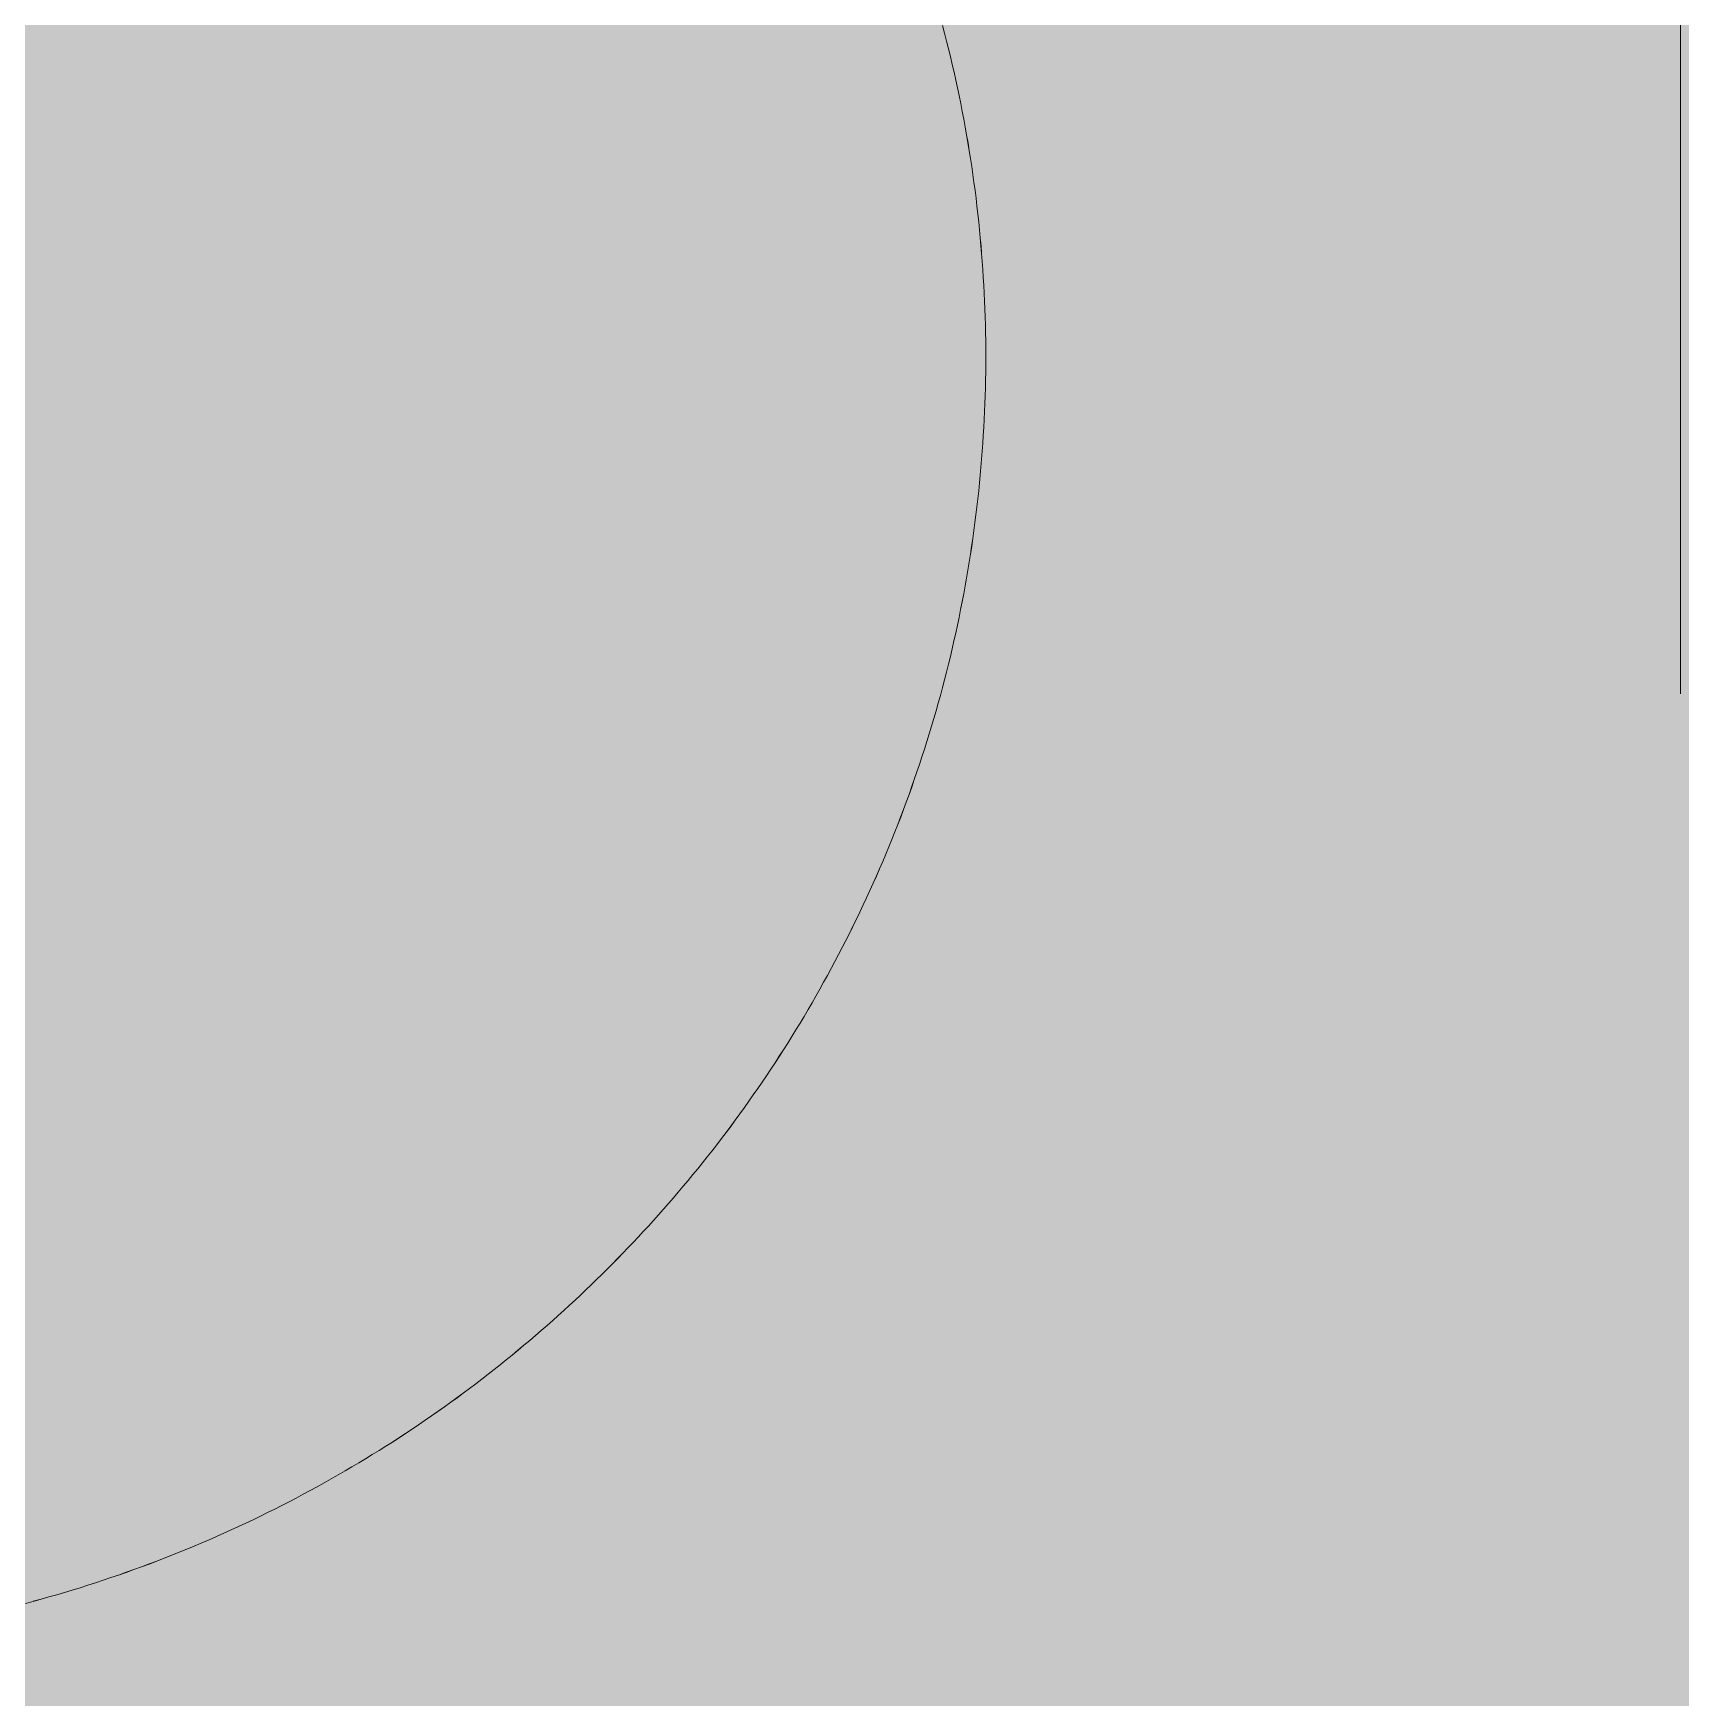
# Model space of a CAD drawing. Header units: millimetres. Extents: x 5622 to 8918, y 2044 to 6634.
# Drawn here: x 8594.414 to 8598.563, y 4136.946 to 4141.139 of the extents above; entities that cross this region are included whole.
import ezdxf

# ---------------------------------------------------------------- set-up
doc = ezdxf.new("R2010")
doc.units = ezdxf.units.MM
doc.linetypes.add('NASCOSTA', pattern=[9.525, 6.35, -3.175])
for name, color, linetype, lineweight in [('F_ARREDI', 7, 'Continuous', 5), ('F_FERRAMENTA', 253, 'Continuous', 5), ('F_MULTI laminato OPACO_retino', 1, 'Continuous', 5), ('F_Proiezioni', 253, 'NASCOSTA', 9)]:
    doc.layers.add(name, color=color, linetype=linetype, lineweight=lineweight)

# ---------------------------------------------------------------- blocks, each defined once
blk = doc.blocks.new("LIBRERIA_ingresso-living_sez._B.B'")
at = {"layer": 'F_MULTI laminato OPACO_retino', "true_color": 0x636466}
h = blk.add_hatch(color=251, dxfattribs=at)
h.dxf.hatch_style = 1
h.paths.add_polyline_path([(41313.1315, 11071.1262), (41913.1315, 11071.1262), (41913.1315, 13145.6262), (41313.1315, 13145.6262)])
at = {"layer": 'F_MULTI laminato OPACO_retino', "true_color": 0x939598}
h = blk.add_hatch(color=252, dxfattribs=at)
h.dxf.hatch_style = 1
h.paths.add_polyline_path([(41313.1315, 13145.6262), (41613.1315, 13145.6262), (41613.1315, 11071.1262), (41313.1315, 11071.1262)])
at = {"layer": 'F_Proiezioni', "color": 1}
for p, q in [((41594.1315, 11489.6251), (41594.1315, 11552.6251)), ((41592.283, 11548.4192), (41592.278, 11548.4388)), ((41592.2879, 11548.3997), (41592.283, 11548.4192)), ((41592.2926, 11548.3801), (41592.2879, 11548.3997)), ((41592.2972, 11548.3604), (41592.2926, 11548.3801)), ((41592.3017, 11548.3408), (41592.2972, 11548.3604)), ((41592.3061, 11548.3211), (41592.3017, 11548.3408)), ((41592.3104, 11548.3014), (41592.3061, 11548.3211)), ((41592.3145, 11548.2817), (41592.3104, 11548.3014)), ((41592.3185, 11548.2619), (41592.3145, 11548.2817)), ((41592.3224, 11548.2421), (41592.3185, 11548.2619)), ((41592.3262, 11548.2223), (41592.3224, 11548.2421)), ((41592.3298, 11548.2025), (41592.3262, 11548.2223)), ((41592.3333, 11548.1826), (41592.3298, 11548.2025)), ((41592.3367, 11548.1628), (41592.3333, 11548.1826)), ((41592.34, 11548.1429), (41592.3367, 11548.1628)), ((41592.3431, 11548.123), (41592.34, 11548.1429)), ((41592.3461, 11548.1031), (41592.3431, 11548.123)), ((41592.349, 11548.0832), (41592.3461, 11548.1031)), ((41592.3518, 11548.0633), (41592.349, 11548.0832)), ((41592.3545, 11548.0434), (41592.3518, 11548.0633)), ((41592.357, 11548.0234), (41592.3545, 11548.0434)), ((41592.3594, 11548.0035), (41592.357, 11548.0234)), ((41592.3617, 11547.9835), (41592.3594, 11548.0035)), ((41592.3638, 11547.9636), (41592.3617, 11547.9835)), ((41592.3658, 11547.9436), (41592.3638, 11547.9636)), ((41592.3677, 11547.9236), (41592.3658, 11547.9436)), ((41592.3695, 11547.9037), (41592.3677, 11547.9236)), ((41592.3712, 11547.8837), (41592.3695, 11547.9037)), ((41592.3727, 11547.8638), (41592.3712, 11547.8837)), ((41592.3741, 11547.8438), (41592.3727, 11547.8638)), ((41592.3754, 11547.8239), (41592.3741, 11547.8438)), ((41592.3766, 11547.804), (41592.3754, 11547.8239)), ((41592.3776, 11547.784), (41592.3766, 11547.804)), ((41592.3785, 11547.7641), (41592.3776, 11547.784)), ((41592.3793, 11547.7442), (41592.3785, 11547.7641)), ((41592.38, 11547.7243), (41592.3793, 11547.7442)), ((41592.3805, 11547.7044), (41592.38, 11547.7243)), ((41592.381, 11547.6846), (41592.3805, 11547.7044)), ((41592.3813, 11547.6647), (41592.381, 11547.6846)), ((41592.3815, 11547.6449), (41592.3813, 11547.6647)), ((41592.3815, 11547.6251), (41592.3815, 11547.6449)), ((41592.3815, 11547.6053), (41592.3815, 11547.6251)), ((41592.381, 11547.5655), (41592.3813, 11547.5854)), ((41592.3813, 11547.5854), (41592.3815, 11547.6053)), ((41592.38, 11547.5257), (41592.3805, 11547.5456)), ((41592.3805, 11547.5456), (41592.381, 11547.5655)), ((41592.3785, 11547.4858), (41592.3793, 11547.5058)), ((41592.3793, 11547.5058), (41592.38, 11547.5257)), ((41592.3765, 11547.4459), (41592.3776, 11547.4659)), ((41592.3776, 11547.4659), (41592.3785, 11547.4858)), ((41592.3741, 11547.406), (41592.3754, 11547.4259)), ((41592.3754, 11547.4259), (41592.3765, 11547.4459)), ((41592.3711, 11547.366), (41592.3727, 11547.386)), ((41592.3727, 11547.386), (41592.3741, 11547.406)), ((41592.3677, 11547.326), (41592.3695, 11547.346)), ((41592.3695, 11547.346), (41592.3711, 11547.366)), ((41592.3637, 11547.286), (41592.3658, 11547.306)), ((41592.3658, 11547.306), (41592.3677, 11547.326)), ((41592.3593, 11547.246), (41592.3616, 11547.266)), ((41592.3616, 11547.266), (41592.3637, 11547.286)), ((41592.3517, 11547.1861), (41592.3544, 11547.2061)), ((41592.3544, 11547.2061), (41592.3569, 11547.226)), ((41592.3569, 11547.226), (41592.3593, 11547.246)), ((41592.346, 11547.1462), (41592.3489, 11547.1661)), ((41592.3489, 11547.1661), (41592.3517, 11547.1861)), ((41592.3398, 11547.1063), (41592.343, 11547.1262)), ((41592.343, 11547.1262), (41592.346, 11547.1462)), ((41592.3331, 11547.0665), (41592.3366, 11547.0864)), ((41592.3366, 11547.0864), (41592.3398, 11547.1063)), ((41592.326, 11547.0268), (41592.3296, 11547.0466)), ((41592.3296, 11547.0466), (41592.3331, 11547.0665)), ((41592.3183, 11546.9871), (41592.3222, 11547.0069)), ((41592.3222, 11547.0069), (41592.326, 11547.0268)), ((41592.3101, 11546.9475), (41592.3143, 11546.9673)), ((41592.3143, 11546.9673), (41592.3183, 11546.9871)), ((41592.3014, 11546.9081), (41592.3058, 11546.9278)), ((41592.3058, 11546.9278), (41592.3101, 11546.9475)), ((41592.2923, 11546.8687), (41592.2969, 11546.8884)), ((41592.2969, 11546.8884), (41592.3014, 11546.9081)), ((41592.2776, 11546.8099), (41592.2826, 11546.8295)), ((41592.2826, 11546.8295), (41592.2875, 11546.8491)), ((41592.2875, 11546.8491), (41592.2923, 11546.8687)), ((41592.2672, 11546.7708), (41592.2725, 11546.7904)), ((41592.2725, 11546.7904), (41592.2776, 11546.8099)), ((41592.2563, 11546.7319), (41592.2618, 11546.7514)), ((41592.2618, 11546.7514), (41592.2672, 11546.7708)), ((41592.245, 11546.6932), (41592.2507, 11546.7125)), ((41592.2507, 11546.7125), (41592.2563, 11546.7319)), ((41592.2332, 11546.6546), (41592.2392, 11546.6739)), ((41592.2392, 11546.6739), (41592.245, 11546.6932)), ((41592.2209, 11546.6162), (41592.2271, 11546.6354)), ((41592.2271, 11546.6354), (41592.2332, 11546.6546)), ((41592.2016, 11546.5588), (41592.2082, 11546.5779)), ((41592.2082, 11546.5779), (41592.2146, 11546.597)), ((41592.2146, 11546.597), (41592.2209, 11546.6162)), ((41592.1882, 11546.5209), (41592.1949, 11546.5398)), ((41592.1949, 11546.5398), (41592.2016, 11546.5588)), ((41592.1743, 11546.4831), (41592.1813, 11546.502)), ((41592.1813, 11546.502), (41592.1882, 11546.5209)), ((41592.1599, 11546.4455), (41592.1671, 11546.4643)), ((41592.1671, 11546.4643), (41592.1743, 11546.4831)), ((41592.1451, 11546.4082), (41592.1526, 11546.4268)), ((41592.1526, 11546.4268), (41592.1599, 11546.4455)), ((41592.122, 11546.3526), (41592.1298, 11546.3711)), ((41592.1298, 11546.3711), (41592.1375, 11546.3896)), ((41592.1375, 11546.3896), (41592.1451, 11546.4082)), ((41592.1061, 11546.3158), (41592.1141, 11546.3342)), ((41592.1141, 11546.3342), (41592.122, 11546.3526)), ((41592.0898, 11546.2793), (41592.098, 11546.2975)), ((41592.098, 11546.2975), (41592.1061, 11546.3158)), ((41592.0644, 11546.2249), (41592.073, 11546.243)), ((41592.073, 11546.243), (41592.0814, 11546.2611)), ((41592.0814, 11546.2611), (41592.0898, 11546.2793)), ((41592.047, 11546.189), (41592.0558, 11546.2069)), ((41592.0558, 11546.2069), (41592.0644, 11546.2249)), ((41592.0292, 11546.1534), (41592.0381, 11546.1712)), ((41592.0381, 11546.1712), (41592.047, 11546.189)), ((41592.0016, 11546.1004), (41592.0109, 11546.118)), ((41592.0109, 11546.118), (41592.0201, 11546.1356)), ((41592.0201, 11546.1356), (41592.0292, 11546.1534)), ((41591.9828, 11546.0654), (41591.9922, 11546.0829)), ((41591.9922, 11546.0829), (41592.0016, 11546.1004)), ((41591.9635, 11546.0307), (41591.9732, 11546.048)), ((41591.9732, 11546.048), (41591.9828, 11546.0654)), ((41591.9339, 11545.9792), (41591.9439, 11545.9963)), ((41591.9439, 11545.9963), (41591.9537, 11546.0135)), ((41591.9537, 11546.0135), (41591.9635, 11546.0307)), ((41591.9137, 11545.9453), (41591.9238, 11545.9622)), ((41591.9238, 11545.9622), (41591.9339, 11545.9792)), ((41591.8827, 11545.8949), (41591.8931, 11545.9116)), ((41591.8931, 11545.9116), (41591.9034, 11545.9284)), ((41591.9034, 11545.9284), (41591.9137, 11545.9453)), ((41591.8615, 11545.8617), (41591.8721, 11545.8783)), ((41591.8721, 11545.8783), (41591.8827, 11545.8949)), ((41591.8292, 11545.8126), (41591.84, 11545.8289)), ((41591.84, 11545.8289), (41591.8508, 11545.8453)), ((41591.8508, 11545.8453), (41591.8615, 11545.8617)), ((41591.796, 11545.7642), (41591.8071, 11545.7802)), ((41591.8071, 11545.7802), (41591.8182, 11545.7964)), ((41591.8182, 11545.7964), (41591.8292, 11545.8126)), ((41591.7735, 11545.7323), (41591.7848, 11545.7482)), ((41591.7848, 11545.7482), (41591.796, 11545.7642)), ((41591.7391, 11545.6852), (41591.7506, 11545.7008)), ((41591.7506, 11545.7008), (41591.7621, 11545.7165)), ((41591.7621, 11545.7165), (41591.7735, 11545.7323)), ((41591.7039, 11545.6389), (41591.7157, 11545.6543)), ((41591.7157, 11545.6543), (41591.7274, 11545.6697)), ((41591.7274, 11545.6697), (41591.7391, 11545.6852)), ((41591.6802, 11545.6085), (41591.6921, 11545.6237)), ((41591.6921, 11545.6237), (41591.7039, 11545.6389)), ((41591.6439, 11545.5636), (41591.6561, 11545.5784)), ((41591.6561, 11545.5784), (41591.6682, 11545.5934)), ((41591.6682, 11545.5934), (41591.6802, 11545.6085)), ((41591.6071, 11545.5195), (41591.6194, 11545.5341)), ((41591.6194, 11545.5341), (41591.6317, 11545.5488)), ((41591.6317, 11545.5488), (41591.6439, 11545.5636)), ((41591.5697, 11545.4762), (41591.5822, 11545.4905)), ((41591.5822, 11545.4905), (41591.5947, 11545.505)), ((41591.5947, 11545.505), (41591.6071, 11545.5195)), ((41591.5317, 11545.4339), (41591.5444, 11545.4479)), ((41591.5444, 11545.4479), (41591.5571, 11545.462)), ((41591.5571, 11545.462), (41591.5697, 11545.4762)), ((41591.4932, 11545.3924), (41591.5061, 11545.4061)), ((41591.5061, 11545.4061), (41591.5189, 11545.4199)), ((41591.5189, 11545.4199), (41591.5317, 11545.4339)), ((41591.4542, 11545.3518), (41591.4672, 11545.3653)), ((41591.4672, 11545.3653), (41591.4802, 11545.3788)), ((41591.4802, 11545.3788), (41591.4932, 11545.3924)), ((41591.4147, 11545.3122), (41591.4279, 11545.3253)), ((41591.4279, 11545.3253), (41591.4411, 11545.3385)), ((41591.4411, 11545.3385), (41591.4542, 11545.3518)), ((41591.3743, 11545.273), (41591.3879, 11545.286)), ((41591.3879, 11545.286), (41591.4013, 11545.2991)), ((41591.4013, 11545.2991), (41591.4147, 11545.3122)), ((41591.333, 11545.2343), (41591.3469, 11545.2472)), ((41591.3469, 11545.2472), (41591.3606, 11545.2601)), ((41591.3606, 11545.2601), (41591.3743, 11545.273)), ((41591.2764, 11545.1834), (41591.2907, 11545.1961)), ((41591.2907, 11545.1961), (41591.3049, 11545.2088)), ((41591.3049, 11545.2088), (41591.319, 11545.2215)), ((41591.319, 11545.2215), (41591.333, 11545.2343)), ((41591.2329, 11545.1459), (41591.2475, 11545.1583)), ((41591.2475, 11545.1583), (41591.262, 11545.1709)), ((41591.262, 11545.1709), (41591.2764, 11545.1834)), ((41591.1884, 11545.1089), (41591.2033, 11545.1211)), ((41591.2033, 11545.1211), (41591.2181, 11545.1335)), ((41591.2181, 11545.1335), (41591.2329, 11545.1459)), ((41591.1278, 11545.0605), (41591.1431, 11545.0725)), ((41591.1431, 11545.0725), (41591.1583, 11545.0845)), ((41591.1583, 11545.0845), (41591.1734, 11545.0967)), ((41591.1734, 11545.0967), (41591.1884, 11545.1089)), ((41591.0812, 11545.0249), (41591.0968, 11545.0367)), ((41591.0968, 11545.0367), (41591.1123, 11545.0486)), ((41591.1123, 11545.0486), (41591.1278, 11545.0605)), ((41591.0179, 11544.9786), (41591.0339, 11544.9901)), ((41591.0339, 11544.9901), (41591.0498, 11545.0016)), ((41591.0498, 11545.0016), (41591.0656, 11545.0132)), ((41591.0656, 11545.0132), (41591.0812, 11545.0249)), ((41590.9531, 11544.9336), (41590.9694, 11544.9447)), ((41590.9694, 11544.9447), (41590.9857, 11544.9559)), ((41590.9857, 11544.9559), (41591.0018, 11544.9672)), ((41591.0018, 11544.9672), (41591.0179, 11544.9786)), ((41590.8868, 11544.8899), (41590.9035, 11544.9007)), ((41590.9035, 11544.9007), (41590.9201, 11544.9116)), ((41590.9201, 11544.9116), (41590.9366, 11544.9225)), ((41590.9366, 11544.9225), (41590.9531, 11544.9336)), ((41590.8192, 11544.8477), (41590.8362, 11544.8581)), ((41590.8362, 11544.8581), (41590.8532, 11544.8686)), ((41590.8532, 11544.8686), (41590.87, 11544.8792)), ((41590.87, 11544.8792), (41590.8868, 11544.8899)), ((41590.7502, 11544.8069), (41590.7676, 11544.817)), ((41590.7676, 11544.817), (41590.7848, 11544.8271)), ((41590.7848, 11544.8271), (41590.802, 11544.8373)), ((41590.802, 11544.8373), (41590.8192, 11544.8477)), ((41590.68, 11544.7678), (41590.6976, 11544.7774)), ((41590.6976, 11544.7774), (41590.7152, 11544.7871)), ((41590.7152, 11544.7871), (41590.7328, 11544.797)), ((41590.7328, 11544.797), (41590.7502, 11544.8069)), ((41590.6086, 11544.7302), (41590.6265, 11544.7394)), ((41590.6265, 11544.7394), (41590.6444, 11544.7488)), ((41590.6444, 11544.7488), (41590.6622, 11544.7582)), ((41590.6622, 11544.7582), (41590.68, 11544.7678)), ((41590.5177, 11544.6856), (41590.536, 11544.6943)), ((41590.536, 11544.6943), (41590.5543, 11544.7031)), ((41590.5543, 11544.7031), (41590.5724, 11544.712)), ((41590.5724, 11544.712), (41590.5905, 11544.7211)), ((41590.5905, 11544.7211), (41590.6086, 11544.7302)), ((41590.4253, 11544.6437), (41590.4439, 11544.6519)), ((41590.4439, 11544.6519), (41590.4624, 11544.6601)), ((41590.4624, 11544.6601), (41590.4809, 11544.6685)), ((41590.4809, 11544.6685), (41590.4994, 11544.677)), ((41590.4994, 11544.677), (41590.5177, 11544.6856)), ((41590.3313, 11544.6047), (41590.3502, 11544.6122)), ((41590.3502, 11544.6122), (41590.369, 11544.6199)), ((41590.369, 11544.6199), (41590.3878, 11544.6278)), ((41590.3878, 11544.6278), (41590.4066, 11544.6357)), ((41590.4066, 11544.6357), (41590.4253, 11544.6437)), ((41590.2166, 11544.5616), (41590.2359, 11544.5685)), ((41590.2359, 11544.5685), (41590.255, 11544.5755)), ((41590.255, 11544.5755), (41590.2742, 11544.5826)), ((41590.2742, 11544.5826), (41590.2933, 11544.5899)), ((41590.2933, 11544.5899), (41590.3123, 11544.5972)), ((41590.3123, 11544.5972), (41590.3313, 11544.6047)), ((41590.0807, 11544.5169), (41590.1002, 11544.5229)), ((41590.1002, 11544.5229), (41590.1197, 11544.5291)), ((41590.1197, 11544.5291), (41590.1392, 11544.5353)), ((41590.1392, 11544.5353), (41590.1586, 11544.5417)), ((41590.1586, 11544.5417), (41590.178, 11544.5483)), ((41590.178, 11544.5483), (41590.1973, 11544.5549)), ((41590.1973, 11544.5549), (41590.2166, 11544.5616)), ((41589.9626, 11544.4832), (41589.9824, 11544.4885)), ((41589.9824, 11544.4885), (41590.0021, 11544.4939)), ((41590.0021, 11544.4939), (41590.0218, 11544.4995)), ((41590.0218, 11544.4995), (41590.0415, 11544.5051)), ((41590.0415, 11544.5051), (41590.0611, 11544.5109)), ((41590.0611, 11544.5109), (41590.0807, 11544.5169))]:
    blk.add_line(p, q, dxfattribs=at)

msp = doc.modelspace()

# ---------------------------------------------------------------- linework, layer by layer
at = {"layer": 'F_FERRAMENTA', "linetype": 'NASCOSTA'}
for p, q in [((8598.5628, 4082.3257), (8598.5628, 4145.3257)), ((8596.7092, 4141.1393), (8596.7041, 4141.1588)), ((8596.7142, 4141.1198), (8596.7092, 4141.1393)), ((8596.7191, 4141.1002), (8596.7142, 4141.1198)), ((8596.7239, 4141.0806), (8596.7191, 4141.1002)), ((8596.7285, 4141.061), (8596.7239, 4141.0806)), ((8596.733, 4141.0413), (8596.7285, 4141.061)), ((8596.7374, 4141.0216), (8596.733, 4141.0413)), ((8596.7416, 4141.0019), (8596.7374, 4141.0216)), ((8596.7458, 4140.9822), (8596.7416, 4141.0019)), ((8596.7498, 4140.9624), (8596.7458, 4140.9822)), ((8596.7537, 4140.9427), (8596.7498, 4140.9624)), ((8596.7574, 4140.9229), (8596.7537, 4140.9427)), ((8596.7611, 4140.903), (8596.7574, 4140.9229)), ((8596.7646, 4140.8832), (8596.7611, 4140.903)), ((8596.768, 4140.8633), (8596.7646, 4140.8832)), ((8596.7712, 4140.8435), (8596.768, 4140.8633)), ((8596.7744, 4140.8236), (8596.7712, 4140.8435)), ((8596.7774, 4140.8037), (8596.7744, 4140.8236)), ((8596.7803, 4140.7838), (8596.7774, 4140.8037)), ((8596.7831, 4140.7638), (8596.7803, 4140.7838)), ((8596.7857, 4140.7439), (8596.7831, 4140.7638)), ((8596.7882, 4140.724), (8596.7857, 4140.7439)), ((8596.7906, 4140.704), (8596.7882, 4140.724)), ((8596.7929, 4140.6841), (8596.7906, 4140.704)), ((8596.795, 4140.6641), (8596.7929, 4140.6841)), ((8596.7971, 4140.6442), (8596.795, 4140.6641)), ((8596.799, 4140.6242), (8596.7971, 4140.6442)), ((8596.8008, 4140.6042), (8596.799, 4140.6242)), ((8596.8024, 4140.5843), (8596.8008, 4140.6042)), ((8596.8039, 4140.5643), (8596.8024, 4140.5843)), ((8596.8054, 4140.5444), (8596.8039, 4140.5643)), ((8596.8066, 4140.5244), (8596.8054, 4140.5444)), ((8596.8078, 4140.5045), (8596.8066, 4140.5244)), ((8596.8089, 4140.4846), (8596.8078, 4140.5045)), ((8596.8098, 4140.4647), (8596.8089, 4140.4846)), ((8596.8106, 4140.4448), (8596.8098, 4140.4647)), ((8596.8112, 4140.4249), (8596.8106, 4140.4448)), ((8596.8118, 4140.405), (8596.8112, 4140.4249)), ((8596.8122, 4140.3851), (8596.8118, 4140.405)), ((8596.8125, 4140.3653), (8596.8122, 4140.3851)), ((8596.8127, 4140.3455), (8596.8125, 4140.3653)), ((8596.8128, 4140.3257), (8596.8127, 4140.3455)), ((8596.8125, 4140.286), (8596.8127, 4140.3058)), ((8596.8127, 4140.3058), (8596.8128, 4140.3257)), ((8596.8118, 4140.2462), (8596.8122, 4140.2661)), ((8596.8122, 4140.2661), (8596.8125, 4140.286)), ((8596.8098, 4140.1864), (8596.8106, 4140.2063)), ((8596.8106, 4140.2063), (8596.8112, 4140.2263)), ((8596.8112, 4140.2263), (8596.8118, 4140.2462)), ((8596.8078, 4140.1465), (8596.8088, 4140.1664)), ((8596.8088, 4140.1664), (8596.8098, 4140.1864)), ((8596.8053, 4140.1065), (8596.8066, 4140.1265)), ((8596.8066, 4140.1265), (8596.8078, 4140.1465)), ((8596.8024, 4140.0665), (8596.8039, 4140.0865)), ((8596.8039, 4140.0865), (8596.8053, 4140.1065)), ((8596.7989, 4140.0265), (8596.8007, 4140.0465)), ((8596.8007, 4140.0465), (8596.8024, 4140.0665)), ((8596.795, 4139.9865), (8596.797, 4140.0065)), ((8596.797, 4140.0065), (8596.7989, 4140.0265)), ((8596.7905, 4139.9466), (8596.7928, 4139.9666)), ((8596.7928, 4139.9666), (8596.795, 4139.9865)), ((8596.7856, 4139.9066), (8596.7881, 4139.9266)), ((8596.7881, 4139.9266), (8596.7905, 4139.9466)), ((8596.7802, 4139.8667), (8596.7829, 4139.8866)), ((8596.7829, 4139.8866), (8596.7856, 4139.9066)), ((8596.7742, 4139.8268), (8596.7773, 4139.8467)), ((8596.7773, 4139.8467), (8596.7802, 4139.8667)), ((8596.7644, 4139.767), (8596.7678, 4139.7869)), ((8596.7678, 4139.7869), (8596.7711, 4139.8068)), ((8596.7711, 4139.8068), (8596.7742, 4139.8268)), ((8596.7572, 4139.7273), (8596.7609, 4139.7472)), ((8596.7609, 4139.7472), (8596.7644, 4139.767)), ((8596.7495, 4139.6876), (8596.7534, 4139.7075)), ((8596.7534, 4139.7075), (8596.7572, 4139.7273)), ((8596.7414, 4139.6481), (8596.7455, 4139.6678)), ((8596.7455, 4139.6678), (8596.7495, 4139.6876)), ((8596.7327, 4139.6086), (8596.7371, 4139.6283)), ((8596.7371, 4139.6283), (8596.7414, 4139.6481)), ((8596.7235, 4139.5692), (8596.7282, 4139.5889)), ((8596.7282, 4139.5889), (8596.7327, 4139.6086)), ((8596.7139, 4139.53), (8596.7187, 4139.5496)), ((8596.7187, 4139.5496), (8596.7235, 4139.5692)), ((8596.7037, 4139.4909), (8596.7088, 4139.5104)), ((8596.7088, 4139.5104), (8596.7139, 4139.53)), ((8596.6876, 4139.4325), (8596.6931, 4139.4519)), ((8596.6931, 4139.4519), (8596.6985, 4139.4714)), ((8596.6985, 4139.4714), (8596.7037, 4139.4909)), ((8596.6762, 4139.3937), (8596.682, 4139.4131)), ((8596.682, 4139.4131), (8596.6876, 4139.4325)), ((8596.6644, 4139.3551), (8596.6704, 4139.3744)), ((8596.6704, 4139.3744), (8596.6762, 4139.3937)), ((8596.6521, 4139.3167), (8596.6583, 4139.3359)), ((8596.6583, 4139.3359), (8596.6644, 4139.3551)), ((8596.6394, 4139.2784), (8596.6458, 4139.2976)), ((8596.6458, 4139.2976), (8596.6521, 4139.3167)), ((8596.6262, 4139.2404), (8596.6328, 4139.2594)), ((8596.6328, 4139.2594), (8596.6394, 4139.2784)), ((8596.6055, 4139.1836), (8596.6125, 4139.2025)), ((8596.6125, 4139.2025), (8596.6194, 4139.2214)), ((8596.6194, 4139.2214), (8596.6262, 4139.2404)), ((8596.5911, 4139.1461), (8596.5984, 4139.1648)), ((8596.5984, 4139.1648), (8596.6055, 4139.1836)), ((8596.5763, 4139.1087), (8596.5838, 4139.1274)), ((8596.5838, 4139.1274), (8596.5911, 4139.1461)), ((8596.5611, 4139.0716), (8596.5688, 4139.0901)), ((8596.5688, 4139.0901), (8596.5763, 4139.1087)), ((8596.5374, 4139.0164), (8596.5454, 4139.0347)), ((8596.5454, 4139.0347), (8596.5533, 4139.0531)), ((8596.5533, 4139.0531), (8596.5611, 4139.0716)), ((8596.521, 4138.9798), (8596.5292, 4138.9981)), ((8596.5292, 4138.9981), (8596.5374, 4139.0164)), ((8596.5042, 4138.9435), (8596.5127, 4138.9617)), ((8596.5127, 4138.9617), (8596.521, 4138.9798)), ((8596.4782, 4138.8896), (8596.487, 4138.9075)), ((8596.487, 4138.9075), (8596.4957, 4138.9255)), ((8596.4957, 4138.9255), (8596.5042, 4138.9435)), ((8596.4604, 4138.8539), (8596.4694, 4138.8717)), ((8596.4694, 4138.8717), (8596.4782, 4138.8896)), ((8596.4421, 4138.8185), (8596.4513, 4138.8362)), ((8596.4513, 4138.8362), (8596.4604, 4138.8539)), ((8596.414, 4138.766), (8596.4235, 4138.7834)), ((8596.4235, 4138.7834), (8596.4329, 4138.8009)), ((8596.4329, 4138.8009), (8596.4421, 4138.8185)), ((8596.3948, 4138.7313), (8596.4044, 4138.7486)), ((8596.4044, 4138.7486), (8596.414, 4138.766)), ((8596.3652, 4138.6798), (8596.3751, 4138.6969)), ((8596.3751, 4138.6969), (8596.385, 4138.714)), ((8596.385, 4138.714), (8596.3948, 4138.7313)), ((8596.3449, 4138.6458), (8596.3551, 4138.6627)), ((8596.3551, 4138.6627), (8596.3652, 4138.6798)), ((8596.3139, 4138.5954), (8596.3243, 4138.6122)), ((8596.3243, 4138.6122), (8596.3347, 4138.6289)), ((8596.3347, 4138.6289), (8596.3449, 4138.6458)), ((8596.2928, 4138.5623), (8596.3034, 4138.5788)), ((8596.3034, 4138.5788), (8596.3139, 4138.5954)), ((8596.2604, 4138.5131), (8596.2713, 4138.5294)), ((8596.2713, 4138.5294), (8596.2821, 4138.5458)), ((8596.2821, 4138.5458), (8596.2928, 4138.5623)), ((8596.2384, 4138.4808), (8596.2494, 4138.4969)), ((8596.2494, 4138.4969), (8596.2604, 4138.5131)), ((8596.2047, 4138.4329), (8596.216, 4138.4488)), ((8596.216, 4138.4488), (8596.2272, 4138.4647)), ((8596.2272, 4138.4647), (8596.2384, 4138.4808)), ((8596.1819, 4138.4014), (8596.1933, 4138.4171)), ((8596.1933, 4138.4171), (8596.2047, 4138.4329)), ((8596.147, 4138.3548), (8596.1587, 4138.3703)), ((8596.1587, 4138.3703), (8596.1703, 4138.3858)), ((8596.1703, 4138.3858), (8596.1819, 4138.4014)), ((8596.1114, 4138.309), (8596.1233, 4138.3242)), ((8596.1233, 4138.3242), (8596.1352, 4138.3395)), ((8596.1352, 4138.3395), (8596.147, 4138.3548)), ((8596.0752, 4138.2641), (8596.0873, 4138.279)), ((8596.0873, 4138.279), (8596.0994, 4138.294)), ((8596.0994, 4138.294), (8596.1114, 4138.309)), ((8596.0383, 4138.22), (8596.0507, 4138.2346)), ((8596.0507, 4138.2346), (8596.063, 4138.2493)), ((8596.063, 4138.2493), (8596.0752, 4138.2641)), ((8596.0135, 4138.1911), (8596.0259, 4138.2055)), ((8596.0259, 4138.2055), (8596.0383, 4138.22)), ((8595.9757, 4138.1484), (8595.9883, 4138.1626)), ((8595.9883, 4138.1626), (8596.0009, 4138.1768)), ((8596.0009, 4138.1768), (8596.0135, 4138.1911)), ((8595.9373, 4138.1067), (8595.9502, 4138.1205)), ((8595.9502, 4138.1205), (8595.9629, 4138.1344)), ((8595.9629, 4138.1344), (8595.9757, 4138.1484)), ((8595.8985, 4138.0658), (8595.9115, 4138.0793)), ((8595.9115, 4138.0793), (8595.9244, 4138.0929)), ((8595.9244, 4138.0929), (8595.9373, 4138.1067)), ((8595.8459, 4138.0127), (8595.8592, 4138.0259)), ((8595.8592, 4138.0259), (8595.8723, 4138.0391)), ((8595.8723, 4138.0391), (8595.8854, 4138.0524)), ((8595.8854, 4138.0524), (8595.8985, 4138.0658)), ((8595.8056, 4137.9736), (8595.8191, 4137.9866)), ((8595.8191, 4137.9866), (8595.8326, 4137.9996)), ((8595.8326, 4137.9996), (8595.8459, 4138.0127)), ((8595.7642, 4137.9349), (8595.7781, 4137.9477)), ((8595.7781, 4137.9477), (8595.7919, 4137.9606)), ((8595.7919, 4137.9606), (8595.8056, 4137.9736)), ((8595.7219, 4137.8966), (8595.7361, 4137.9093)), ((8595.7361, 4137.9093), (8595.7502, 4137.9221)), ((8595.7502, 4137.9221), (8595.7642, 4137.9349)), ((8595.6641, 4137.8464), (8595.6787, 4137.8589)), ((8595.6787, 4137.8589), (8595.6932, 4137.8714)), ((8595.6932, 4137.8714), (8595.7076, 4137.884)), ((8595.7076, 4137.884), (8595.7219, 4137.8966)), ((8595.6197, 4137.8094), (8595.6346, 4137.8217)), ((8595.6346, 4137.8217), (8595.6494, 4137.834)), ((8595.6494, 4137.834), (8595.6641, 4137.8464)), ((8595.5743, 4137.773), (8595.5895, 4137.7851)), ((8595.5895, 4137.7851), (8595.6046, 4137.7972)), ((8595.6046, 4137.7972), (8595.6197, 4137.8094)), ((8595.5125, 4137.7255), (8595.5281, 4137.7373)), ((8595.5281, 4137.7373), (8595.5436, 4137.7491)), ((8595.5436, 4137.7491), (8595.559, 4137.761)), ((8595.559, 4137.761), (8595.5743, 4137.773)), ((8595.4491, 4137.6791), (8595.4651, 4137.6906)), ((8595.4651, 4137.6906), (8595.481, 4137.7022)), ((8595.481, 4137.7022), (8595.4968, 4137.7138)), ((8595.4968, 4137.7138), (8595.5125, 4137.7255)), ((8595.4007, 4137.6452), (8595.4169, 4137.6565)), ((8595.4169, 4137.6565), (8595.4331, 4137.6678)), ((8595.4331, 4137.6678), (8595.4491, 4137.6791)), ((8595.3348, 4137.6012), (8595.3514, 4137.6121)), ((8595.3514, 4137.6121), (8595.3679, 4137.6231)), ((8595.3679, 4137.6231), (8595.3843, 4137.6341)), ((8595.3843, 4137.6341), (8595.4007, 4137.6452)), ((8595.2674, 4137.5586), (8595.2844, 4137.5691)), ((8595.2844, 4137.5691), (8595.3013, 4137.5797)), ((8595.3013, 4137.5797), (8595.3181, 4137.5904)), ((8595.3181, 4137.5904), (8595.3348, 4137.6012)), ((8595.1988, 4137.5175), (8595.2161, 4137.5277)), ((8595.2161, 4137.5277), (8595.2333, 4137.5379)), ((8595.2333, 4137.5379), (8595.2504, 4137.5482)), ((8595.2504, 4137.5482), (8595.2674, 4137.5586)), ((8595.1289, 4137.4779), (8595.1465, 4137.4877)), ((8595.1465, 4137.4877), (8595.164, 4137.4975)), ((8595.164, 4137.4975), (8595.1814, 4137.5075)), ((8595.1814, 4137.5075), (8595.1988, 4137.5175)), ((8595.0398, 4137.4307), (8595.0578, 4137.44)), ((8595.0578, 4137.44), (8595.0757, 4137.4493)), ((8595.0757, 4137.4493), (8595.0935, 4137.4588)), ((8595.0935, 4137.4588), (8595.1112, 4137.4683)), ((8595.1112, 4137.4683), (8595.1289, 4137.4779)), ((8594.9673, 4137.3948), (8594.9855, 4137.4037)), ((8594.9855, 4137.4037), (8595.0037, 4137.4126)), ((8595.0037, 4137.4126), (8595.0218, 4137.4216)), ((8595.0218, 4137.4216), (8595.0398, 4137.4307)), ((8594.8751, 4137.3524), (8594.8937, 4137.3607)), ((8594.8937, 4137.3607), (8594.9122, 4137.3691)), ((8594.9122, 4137.3691), (8594.9306, 4137.3775)), ((8594.9306, 4137.3775), (8594.949, 4137.3861)), ((8594.949, 4137.3861), (8594.9673, 4137.3948)), ((8594.7625, 4137.3052), (8594.7814, 4137.3128)), ((8594.7814, 4137.3128), (8594.8003, 4137.3205)), ((8594.8003, 4137.3205), (8594.8191, 4137.3283)), ((8594.8191, 4137.3283), (8594.8378, 4137.3362)), ((8594.8378, 4137.3362), (8594.8565, 4137.3443)), ((8594.8565, 4137.3443), (8594.8751, 4137.3524)), ((8594.6671, 4137.2691), (8594.6863, 4137.2761)), ((8594.6863, 4137.2761), (8594.7054, 4137.2832)), ((8594.7054, 4137.2832), (8594.7245, 4137.2904)), ((8594.7245, 4137.2904), (8594.7435, 4137.2978)), ((8594.7435, 4137.2978), (8594.7625, 4137.3052)), ((8594.5315, 4137.2234), (8594.551, 4137.2296)), ((8594.551, 4137.2296), (8594.5704, 4137.2359)), ((8594.5704, 4137.2359), (8594.5899, 4137.2423)), ((8594.5899, 4137.2423), (8594.6092, 4137.2488)), ((8594.6092, 4137.2488), (8594.6286, 4137.2554)), ((8594.6286, 4137.2554), (8594.6479, 4137.2622)), ((8594.6479, 4137.2622), (8594.6671, 4137.2691)), ((8594.4136, 4137.1891), (8594.4333, 4137.1945)), ((8594.4333, 4137.1945), (8594.453, 4137.2)), ((8594.453, 4137.2), (8594.4727, 4137.2057)), ((8594.4727, 4137.2057), (8594.4923, 4137.2115)), ((8594.4923, 4137.2115), (8594.5119, 4137.2174)), ((8594.5119, 4137.2174), (8594.5315, 4137.2234))]:
    msp.add_line(p, q, dxfattribs=at)

# ---------------------------------------------------------------- block references
at = {"layer": 'F_ARREDI'}
msp.add_blockref("LIBRERIA_ingresso-living_sez._B.B'", (-32995.5688, -7407.2995), dxfattribs=at)

doc.saveas('drawing.dxf')
